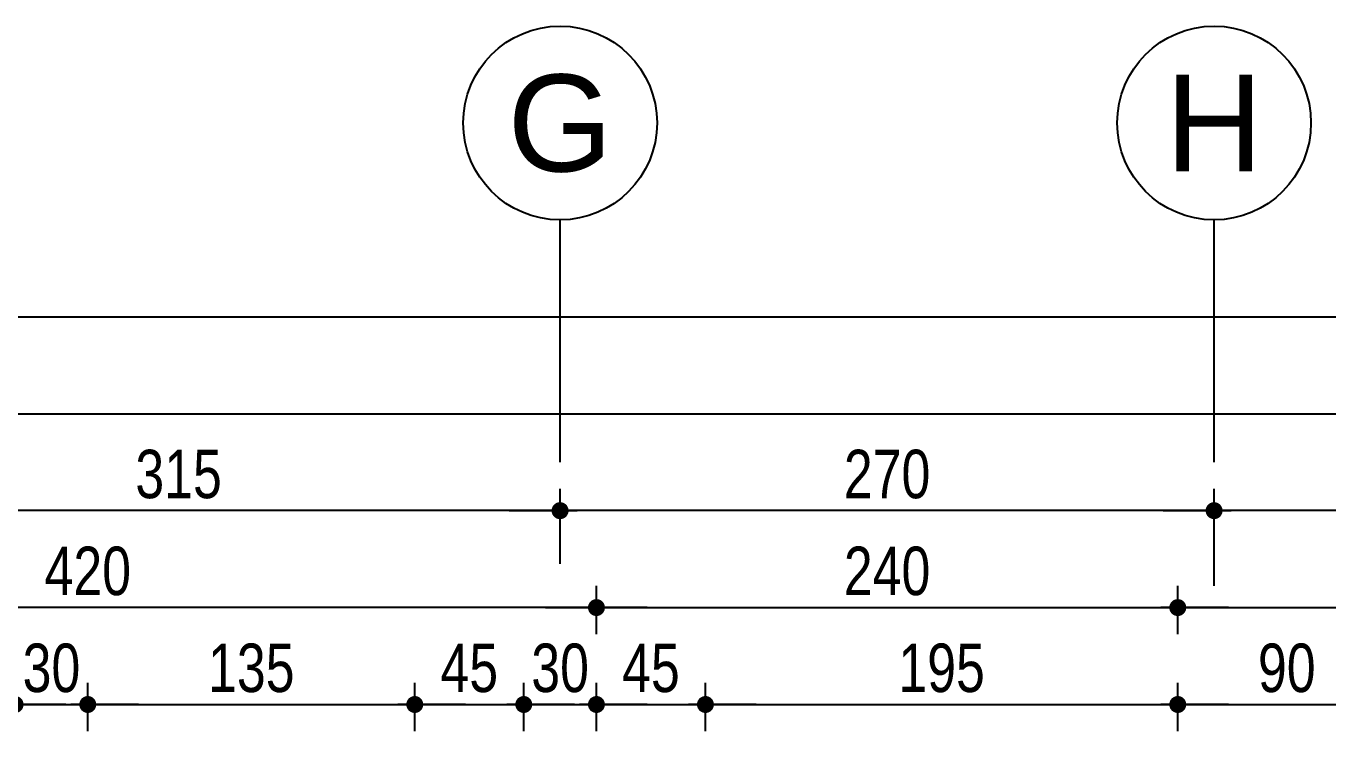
# Model space of a CAD drawing. Header units: millimetres. Extents: x 123626 to 686041, y 667 to 111893.
# Drawn here: x 272198.25 to 272203.63, y 686.38 to 689.38 of the extents above; entities that cross this region are included whole.
import ezdxf
from ezdxf.enums import TextEntityAlignment as Align

# ---------------------------------------------------------------- set-up
doc = ezdxf.new("R2010")
doc.units = ezdxf.units.MM
doc.layers.add('di', color=9, linetype='Continuous')
doc.layers.add('squar', color=255, linetype='Continuous')
doc.styles.add('Arial', font='arial.ttf', dxfattribs={"width": 0.8})
doc.styles.add('rmmg', font='rmmg.shx', dxfattribs={"width": 0.8})
doc.styles.add('ROMANT', font='romant__.ttf')
doc.dimstyles.new('1-100out', dxfattribs={"dimtxt": 0.25, "dimasz": 0.07, "dimexe": 0.09, "dimexo": 0.09, "dimgap": 0.05, "dimtad": 1, "dimdec": 4, "dimlfac": 100, "dimzin": 12, "dimdsep": 46, "dimtxsty": 'rmmg', "dimblk": 'DOT1', "dimcen": 0.09, "dimclrd": 256, "dimclre": 256, "dimclrt": 3, "dimazin": 0, "dimtfac": 1, "dimtdec": 4, "dimtmove": 1, "dimatfit": 3, "dimldrblk": 'DOT1', "dimfxl": 1, "dimtolj": 1, "dimtzin": 0, "dimarcsym": 0})

# ---------------------------------------------------------------- blocks, each defined once
blk = doc.blocks.new('DOT1')
at = {"color": 0, "linetype": 'ByBlock'}
blk.add_line((3, 0), (-1, 0), dxfattribs=at)
at = {"color": 0, "linetype": 'ByBlock', "const_width": 0.5}
blk.add_lwpolyline([(-0.25, 0, 1), (0.25, 0, 1)], format="xyb", close=True, dxfattribs=at)
blk = doc.blocks.new('*D23')
at = {"layer": 'Defpoints', "color": 0, "transparency": 16777216}
for p in [(52.1323, 25.2412), (52.1323, 24.9312), (29.7823, 24.8553)]:
    blk.add_point(p, dxfattribs=at)
at = {"layer": 'di', "color": 7, "lineweight": -2, "transparency": 16777216}
for p, q in [((29.7823, 24.9453), (29.7823, 25.3312)), ((52.1323, 25.0212), (52.1323, 25.3312)), ((29.8523, 25.2412), (52.0623, 25.2412))]:
    blk.add_line(p, q, dxfattribs=at)
at = {"layer": 'di', "color": 7, "lineweight": -2, "transparency": 16777216, "xscale": 0.07, "yscale": 0.07, "zscale": 0.07, "rotation": 180}
blk.add_blockref('DOT1', (29.7823, 25.2412), dxfattribs=at)
at = {"layer": 'di', "color": 7, "lineweight": -2, "transparency": 16777216, "xscale": 0.07, "yscale": 0.07, "zscale": 0.07}
blk.add_blockref('DOT1', (52.1323, 25.2412), dxfattribs=at)
at = {"layer": 'di', "color": 7, "transparency": 16777216, "insert": (40.3573, 25.3912), "char_height": 0.2, "attachment_point": 5, "style": 'rmmg'}
blk.add_mtext('\\A1;2235', dxfattribs=at)
blk = doc.blocks.new('*D24')
at = {"layer": 'Defpoints', "color": 0, "transparency": 16777216}
for p in [(51.9823, 24.8412), (51.9823, 24.6412), (29.9323, 24.2866)]:
    blk.add_point(p, dxfattribs=at)
at = {"layer": 'di', "color": 7, "lineweight": -2, "transparency": 16777216}
for p, q in [((29.9323, 24.3766), (29.9323, 24.9312)), ((51.9823, 24.7312), (51.9823, 24.9312)), ((30.0023, 24.8412), (51.9123, 24.8412))]:
    blk.add_line(p, q, dxfattribs=at)
at = {"layer": 'di', "color": 7, "lineweight": -2, "transparency": 16777216, "xscale": 0.07, "yscale": 0.07, "zscale": 0.07, "rotation": 180}
blk.add_blockref('DOT1', (29.9323, 24.8412), dxfattribs=at)
at = {"layer": 'di', "color": 7, "lineweight": -2, "transparency": 16777216, "xscale": 0.07, "yscale": 0.07, "zscale": 0.07}
blk.add_blockref('DOT1', (51.9823, 24.8412), dxfattribs=at)
at = {"layer": 'di', "color": 7, "transparency": 16777216, "insert": (40.3573, 24.9912), "char_height": 0.2, "attachment_point": 5, "style": 'rmmg'}
blk.add_mtext('\\A1;2205', dxfattribs=at)
blk = doc.blocks.new('*D29')
at = {"layer": 'Defpoints', "color": 0, "transparency": 16777216}
for p in [(50.9323, 24.0412), (47.1823, 23.8412), (50.9323, 23.8412)]:
    blk.add_point(p, dxfattribs=at)
at = {"layer": 'di', "color": 7, "lineweight": -2, "transparency": 16777216}
for p, q in [((47.1823, 23.9312), (47.1823, 24.1312)), ((50.9323, 23.9312), (50.9323, 24.1312)), ((47.2523, 24.0412), (50.8623, 24.0412))]:
    blk.add_line(p, q, dxfattribs=at)
at = {"layer": 'di', "color": 7, "lineweight": -2, "transparency": 16777216, "xscale": 0.07, "yscale": 0.07, "zscale": 0.07, "rotation": 180}
blk.add_blockref('DOT1', (47.1823, 24.0412), dxfattribs=at)
at = {"layer": 'di', "color": 7, "lineweight": -2, "transparency": 16777216, "xscale": 0.07, "yscale": 0.07, "zscale": 0.07}
blk.add_blockref('DOT1', (50.9323, 24.0412), dxfattribs=at)
at = {"layer": 'di', "color": 7, "transparency": 16777216, "insert": (49.0573, 24.1912), "char_height": 0.2, "attachment_point": 5, "style": 'rmmg'}
blk.add_mtext('\\A1;375', dxfattribs=at)
blk = doc.blocks.new('*D30')
at = {"layer": 'Defpoints', "color": 0, "transparency": 16777216}
for p in [(44.6323, 24.4412), (44.6323, 24.1312), (47.3323, 24.0412)]:
    blk.add_point(p, dxfattribs=at)
at = {"layer": 'di', "color": 7, "lineweight": -2, "transparency": 16777216}
for p, q in [((44.6323, 24.2212), (44.6323, 24.5312)), ((47.3323, 24.1312), (47.3323, 24.5312)), ((47.2623, 24.4412), (44.7023, 24.4412))]:
    blk.add_line(p, q, dxfattribs=at)
at = {"layer": 'di', "color": 7, "lineweight": -2, "transparency": 16777216, "xscale": 0.07, "yscale": 0.07, "zscale": 0.07, "rotation": 180}
blk.add_blockref('DOT1', (44.6323, 24.4412), dxfattribs=at)
at = {"layer": 'di', "color": 7, "lineweight": -2, "transparency": 16777216, "xscale": 0.07, "yscale": 0.07, "zscale": 0.07}
blk.add_blockref('DOT1', (47.3323, 24.4412), dxfattribs=at)
at = {"layer": 'di', "color": 7, "transparency": 16777216, "insert": (45.9823, 24.5912), "char_height": 0.2, "attachment_point": 5, "style": 'rmmg'}
blk.add_mtext('\\A1;270', dxfattribs=at)
blk = doc.blocks.new('*D31')
at = {"layer": 'Defpoints', "color": 0, "transparency": 16777216}
for p in [(47.3323, 24.4412), (47.3323, 24.1312), (50.7823, 24.0412)]:
    blk.add_point(p, dxfattribs=at)
at = {"layer": 'di', "color": 7, "lineweight": -2, "transparency": 16777216}
for p, q in [((47.3323, 24.2212), (47.3323, 24.5312)), ((50.7823, 24.1312), (50.7823, 24.5312)), ((50.7123, 24.4412), (47.4023, 24.4412))]:
    blk.add_line(p, q, dxfattribs=at)
at = {"layer": 'di', "color": 7, "lineweight": -2, "transparency": 16777216, "xscale": 0.07, "yscale": 0.07, "zscale": 0.07, "rotation": 180}
blk.add_blockref('DOT1', (47.3323, 24.4412), dxfattribs=at)
at = {"layer": 'di', "color": 7, "lineweight": -2, "transparency": 16777216, "xscale": 0.07, "yscale": 0.07, "zscale": 0.07}
blk.add_blockref('DOT1', (50.7823, 24.4412), dxfattribs=at)
at = {"layer": 'di', "color": 7, "transparency": 16777216, "insert": (49.0573, 24.5912), "char_height": 0.2, "attachment_point": 5, "style": 'rmmg'}
blk.add_mtext('\\A1;345', dxfattribs=at)
blk = doc.blocks.new('*D38')
at = {"layer": 'Defpoints', "color": 0, "transparency": 16777216}
for p in [(41.4823, 24.4412), (41.4823, 24.4412), (44.632, 24.4412)]:
    blk.add_point(p, dxfattribs=at)
at = {"layer": 'di', "color": 7, "lineweight": -2, "transparency": 16777216}
blk.add_line((44.562, 24.4412), (41.5523, 24.4412), dxfattribs=at)
at = {"layer": 'di', "color": 7, "lineweight": -2, "transparency": 16777216, "xscale": 0.07, "yscale": 0.07, "zscale": 0.07, "rotation": 180}
blk.add_blockref('DOT1', (41.4823, 24.4412), dxfattribs=at)
at = {"layer": 'di', "color": 7, "lineweight": -2, "transparency": 16777216, "xscale": 0.07, "yscale": 0.07, "zscale": 0.07}
blk.add_blockref('DOT1', (44.632, 24.4412), dxfattribs=at)
at = {"layer": 'di', "color": 7, "transparency": 16777216, "insert": (43.0572, 24.5912), "char_height": 0.2, "attachment_point": 5, "style": 'rmmg'}
blk.add_mtext('\\A1;315', dxfattribs=at)
blk = doc.blocks.new('*D40')
at = {"layer": 'Defpoints', "color": 0, "transparency": 16777216}
for p in [(40.5823, 24.0412), (40.5823, 23.8412), (44.7823, 23.8412)]:
    blk.add_point(p, dxfattribs=at)
at = {"layer": 'di', "color": 7, "lineweight": -2, "transparency": 16777216}
for p, q in [((40.5823, 23.9312), (40.5823, 24.1312)), ((44.7823, 23.9312), (44.7823, 24.1312)), ((44.7123, 24.0412), (40.6523, 24.0412))]:
    blk.add_line(p, q, dxfattribs=at)
at = {"layer": 'di', "color": 7, "lineweight": -2, "transparency": 16777216, "xscale": 0.07, "yscale": 0.07, "zscale": 0.07, "rotation": 180}
blk.add_blockref('DOT1', (40.5823, 24.0412), dxfattribs=at)
at = {"layer": 'di', "color": 7, "lineweight": -2, "transparency": 16777216, "xscale": 0.07, "yscale": 0.07, "zscale": 0.07}
blk.add_blockref('DOT1', (44.7823, 24.0412), dxfattribs=at)
at = {"layer": 'di', "color": 7, "transparency": 16777216, "insert": (42.6823, 24.1912), "char_height": 0.2, "attachment_point": 5, "style": 'rmmg'}
blk.add_mtext('\\A1;420', dxfattribs=at)
blk = doc.blocks.new('*D41')
at = {"layer": 'Defpoints', "color": 0, "transparency": 16777216}
for p in [(47.1823, 24.0412), (44.7823, 23.8412), (47.1823, 23.8412)]:
    blk.add_point(p, dxfattribs=at)
at = {"layer": 'di', "color": 7, "lineweight": -2, "transparency": 16777216}
for p, q in [((44.7823, 23.9312), (44.7823, 24.1312)), ((47.1823, 23.9312), (47.1823, 24.1312)), ((44.8523, 24.0412), (47.1123, 24.0412))]:
    blk.add_line(p, q, dxfattribs=at)
at = {"layer": 'di', "color": 7, "lineweight": -2, "transparency": 16777216, "xscale": 0.07, "yscale": 0.07, "zscale": 0.07, "rotation": 180}
blk.add_blockref('DOT1', (44.7823, 24.0412), dxfattribs=at)
at = {"layer": 'di', "color": 7, "lineweight": -2, "transparency": 16777216, "xscale": 0.07, "yscale": 0.07, "zscale": 0.07}
blk.add_blockref('DOT1', (47.1823, 24.0412), dxfattribs=at)
at = {"layer": 'di', "color": 7, "transparency": 16777216, "insert": (45.9823, 24.1912), "char_height": 0.2, "attachment_point": 5, "style": 'rmmg'}
blk.add_mtext('\\A1;240', dxfattribs=at)
blk = doc.blocks.new('*D58')
at = {"layer": 'Defpoints', "color": 0, "transparency": 16777216}
for p in [(42.3823, 23.6412), (41.0323, 23.4412), (42.3823, 23.4412)]:
    blk.add_point(p, dxfattribs=at)
at = {"layer": 'di', "color": 7, "lineweight": -2, "transparency": 16777216}
for p, q in [((41.0323, 23.5312), (41.0323, 23.7312)), ((42.3823, 23.5312), (42.3823, 23.7312)), ((41.1023, 23.6412), (42.3123, 23.6412))]:
    blk.add_line(p, q, dxfattribs=at)
at = {"layer": 'di', "color": 7, "lineweight": -2, "transparency": 16777216, "xscale": 0.07, "yscale": 0.07, "zscale": 0.07, "rotation": 180}
blk.add_blockref('DOT1', (41.0323, 23.6412), dxfattribs=at)
at = {"layer": 'di', "color": 7, "lineweight": -2, "transparency": 16777216, "xscale": 0.07, "yscale": 0.07, "zscale": 0.07}
blk.add_blockref('DOT1', (42.3823, 23.6412), dxfattribs=at)
at = {"layer": 'di', "color": 7, "transparency": 16777216, "insert": (41.7073, 23.7912), "char_height": 0.2, "attachment_point": 5, "style": 'rmmg'}
blk.add_mtext('\\A1;135', dxfattribs=at)
blk = doc.blocks.new('*D59')
at = {"layer": 'Defpoints', "color": 0, "transparency": 16777216}
for p in [(42.6823, 23.6412), (42.3823, 23.4412), (42.6823, 23.4412)]:
    blk.add_point(p, dxfattribs=at)
at = {"layer": 'di', "color": 7, "lineweight": -2, "transparency": 16777216}
for p, q in [((42.3823, 23.5312), (42.3823, 23.7312)), ((42.6823, 23.5312), (42.6823, 23.7312)), ((42.4523, 23.6412), (42.6123, 23.6412))]:
    blk.add_line(p, q, dxfattribs=at)
at = {"layer": 'di', "color": 7, "lineweight": -2, "transparency": 16777216, "xscale": 0.07, "yscale": 0.07, "zscale": 0.07, "rotation": 180}
blk.add_blockref('DOT1', (42.3823, 23.6412), dxfattribs=at)
at = {"layer": 'di', "color": 7, "lineweight": -2, "transparency": 16777216, "xscale": 0.07, "yscale": 0.07, "zscale": 0.07}
blk.add_blockref('DOT1', (42.6823, 23.6412), dxfattribs=at)
at = {"layer": 'di', "color": 7, "transparency": 16777216, "insert": (42.5323, 23.7912), "char_height": 0.2, "attachment_point": 5, "style": 'rmmg'}
blk.add_mtext('\\A1;30', dxfattribs=at)
blk = doc.blocks.new('*D60')
at = {"layer": 'Defpoints', "color": 0, "transparency": 16777216}
for p in [(44.0323, 23.6412), (42.6823, 23.4412), (44.0323, 23.4412)]:
    blk.add_point(p, dxfattribs=at)
at = {"layer": 'di', "color": 7, "lineweight": -2, "transparency": 16777216}
for p, q in [((42.6823, 23.5312), (42.6823, 23.7312)), ((44.0323, 23.5312), (44.0323, 23.7312)), ((42.7523, 23.6412), (43.9623, 23.6412))]:
    blk.add_line(p, q, dxfattribs=at)
at = {"layer": 'di', "color": 7, "lineweight": -2, "transparency": 16777216, "xscale": 0.07, "yscale": 0.07, "zscale": 0.07, "rotation": 180}
blk.add_blockref('DOT1', (42.6823, 23.6412), dxfattribs=at)
at = {"layer": 'di', "color": 7, "lineweight": -2, "transparency": 16777216, "xscale": 0.07, "yscale": 0.07, "zscale": 0.07}
blk.add_blockref('DOT1', (44.0323, 23.6412), dxfattribs=at)
at = {"layer": 'di', "color": 7, "transparency": 16777216, "insert": (43.3573, 23.7912), "char_height": 0.2, "attachment_point": 5, "style": 'rmmg'}
blk.add_mtext('\\A1;135', dxfattribs=at)
blk = doc.blocks.new('*D61')
at = {"layer": 'Defpoints', "color": 0, "transparency": 16777216}
for p in [(44.4823, 23.6412), (44.0323, 23.4412), (44.4823, 23.4412)]:
    blk.add_point(p, dxfattribs=at)
at = {"layer": 'di', "color": 7, "lineweight": -2, "transparency": 16777216}
for p, q in [((44.0323, 23.5312), (44.0323, 23.7312)), ((44.4823, 23.5312), (44.4823, 23.7312)), ((44.1023, 23.6412), (44.4123, 23.6412))]:
    blk.add_line(p, q, dxfattribs=at)
at = {"layer": 'di', "color": 7, "lineweight": -2, "transparency": 16777216, "xscale": 0.07, "yscale": 0.07, "zscale": 0.07, "rotation": 180}
blk.add_blockref('DOT1', (44.0323, 23.6412), dxfattribs=at)
at = {"layer": 'di', "color": 7, "lineweight": -2, "transparency": 16777216, "xscale": 0.07, "yscale": 0.07, "zscale": 0.07}
blk.add_blockref('DOT1', (44.4823, 23.6412), dxfattribs=at)
at = {"layer": 'di', "color": 7, "transparency": 16777216, "insert": (44.2573, 23.7912), "char_height": 0.2, "attachment_point": 5, "style": 'rmmg'}
blk.add_mtext('\\A1;45', dxfattribs=at)
blk = doc.blocks.new('*D62')
at = {"layer": 'Defpoints', "color": 0, "transparency": 16777216}
for p in [(44.7823, 23.6412), (44.4823, 23.4412), (44.7823, 23.4412)]:
    blk.add_point(p, dxfattribs=at)
at = {"layer": 'di', "color": 7, "lineweight": -2, "transparency": 16777216}
for p, q in [((44.4823, 23.5312), (44.4823, 23.7312)), ((44.7823, 23.5312), (44.7823, 23.7312)), ((44.5523, 23.6412), (44.7123, 23.6412))]:
    blk.add_line(p, q, dxfattribs=at)
at = {"layer": 'di', "color": 7, "lineweight": -2, "transparency": 16777216, "xscale": 0.07, "yscale": 0.07, "zscale": 0.07, "rotation": 180}
blk.add_blockref('DOT1', (44.4823, 23.6412), dxfattribs=at)
at = {"layer": 'di', "color": 7, "lineweight": -2, "transparency": 16777216, "xscale": 0.07, "yscale": 0.07, "zscale": 0.07}
blk.add_blockref('DOT1', (44.7823, 23.6412), dxfattribs=at)
at = {"layer": 'di', "color": 7, "transparency": 16777216, "insert": (44.6323, 23.7912), "char_height": 0.2, "attachment_point": 5, "style": 'rmmg'}
blk.add_mtext('\\A1;30', dxfattribs=at)
blk = doc.blocks.new('*D63')
at = {"layer": 'Defpoints', "color": 0, "transparency": 16777216}
for p in [(45.2323, 23.6412), (44.7823, 23.4412), (45.2323, 23.4412)]:
    blk.add_point(p, dxfattribs=at)
at = {"layer": 'di', "color": 7, "lineweight": -2, "transparency": 16777216}
for p, q in [((44.7823, 23.5312), (44.7823, 23.7312)), ((45.2323, 23.5312), (45.2323, 23.7312)), ((44.8523, 23.6412), (45.1623, 23.6412))]:
    blk.add_line(p, q, dxfattribs=at)
at = {"layer": 'di', "color": 7, "lineweight": -2, "transparency": 16777216, "xscale": 0.07, "yscale": 0.07, "zscale": 0.07, "rotation": 180}
blk.add_blockref('DOT1', (44.7823, 23.6412), dxfattribs=at)
at = {"layer": 'di', "color": 7, "lineweight": -2, "transparency": 16777216, "xscale": 0.07, "yscale": 0.07, "zscale": 0.07}
blk.add_blockref('DOT1', (45.2323, 23.6412), dxfattribs=at)
at = {"layer": 'di', "color": 7, "transparency": 16777216, "insert": (45.0073, 23.7912), "char_height": 0.2, "attachment_point": 5, "style": 'rmmg'}
blk.add_mtext('\\A1;45', dxfattribs=at)
blk = doc.blocks.new('*D64')
at = {"layer": 'Defpoints', "color": 0, "transparency": 16777216}
for p in [(47.1823, 23.6412), (45.2323, 23.4412), (47.1823, 23.4412)]:
    blk.add_point(p, dxfattribs=at)
at = {"layer": 'di', "color": 7, "lineweight": -2, "transparency": 16777216}
for p, q in [((45.2323, 23.5312), (45.2323, 23.7312)), ((47.1823, 23.5312), (47.1823, 23.7312)), ((45.3023, 23.6412), (47.1123, 23.6412))]:
    blk.add_line(p, q, dxfattribs=at)
at = {"layer": 'di', "color": 7, "lineweight": -2, "transparency": 16777216, "xscale": 0.07, "yscale": 0.07, "zscale": 0.07, "rotation": 180}
blk.add_blockref('DOT1', (45.2323, 23.6412), dxfattribs=at)
at = {"layer": 'di', "color": 7, "lineweight": -2, "transparency": 16777216, "xscale": 0.07, "yscale": 0.07, "zscale": 0.07}
blk.add_blockref('DOT1', (47.1823, 23.6412), dxfattribs=at)
at = {"layer": 'di', "color": 7, "transparency": 16777216, "insert": (46.2073, 23.7912), "char_height": 0.2, "attachment_point": 5, "style": 'rmmg'}
blk.add_mtext('\\A1;195', dxfattribs=at)
blk = doc.blocks.new('*D65')
at = {"layer": 'Defpoints', "color": 0, "transparency": 16777216}
for p in [(48.0823, 23.6412), (47.1823, 23.4412), (48.0823, 23.4412)]:
    blk.add_point(p, dxfattribs=at)
at = {"layer": 'di', "color": 7, "lineweight": -2, "transparency": 16777216}
for p, q in [((47.1823, 23.5312), (47.1823, 23.7312)), ((48.0823, 23.5312), (48.0823, 23.7312)), ((47.2523, 23.6412), (48.0123, 23.6412))]:
    blk.add_line(p, q, dxfattribs=at)
at = {"layer": 'di', "color": 7, "lineweight": -2, "transparency": 16777216, "xscale": 0.07, "yscale": 0.07, "zscale": 0.07, "rotation": 180}
blk.add_blockref('DOT1', (47.1823, 23.6412), dxfattribs=at)
at = {"layer": 'di', "color": 7, "lineweight": -2, "transparency": 16777216, "xscale": 0.07, "yscale": 0.07, "zscale": 0.07}
blk.add_blockref('DOT1', (48.0823, 23.6412), dxfattribs=at)
at = {"layer": 'di', "color": 7, "transparency": 16777216, "insert": (47.6323, 23.7912), "char_height": 0.2, "attachment_point": 5, "style": 'rmmg'}
blk.add_mtext('\\A1;90', dxfattribs=at)
blk = doc.blocks.new('A$C95c94d28')
at = {"layer": 'di', "color": 7}
for p, q in [((19.4397388, 20.8694777), (19.4397388, 21.8694777)), ((22.1397388, 20.8694777), (22.1397388, 21.8694777))]:
    blk.add_line(p, q, dxfattribs=at)
for centre in [(19.4397388, 22.2694777), (22.1397388, 22.2694777)]:
    blk.add_circle(centre, 0.4, dxfattribs=at)
at = {"layer": 'di', "color": 7, "style": 'Arial'}
for s, p in [('G', (19.4397388, 22.2694777)), ('H', (22.1397388, 22.2694777))]:
    blk.add_text(s, height=0.4, dxfattribs=at).set_placement(p, align=Align.MIDDLE)
at = {"layer": 'di', "color": 7, "style": 'ROMANT'}
for tag, p in [('2', (12.1123529, 18.9748106)), ('6', (3.5669013, 18.9207327)), ('4', (3.5053716, 12.0209554)), ('3', (28.7595521, 9.2844318)), ('5', (3.5926433, 1.8921334)), ('1', (12.1132789, 1.7057643))]:
    blk.add_attdef(tag, text='', height=0.168, dxfattribs=at).set_placement(p, align=Align.MIDDLE)
at = {"layer": 'di', "color": 7, "style": 'Arial', "flags": 4}
for tag, height, p in [('B', 0.272, (23.9870422, 18.9086553)), ('A', 0.32, (3.4885658, 10.710322)), ('A', 0.32, (28.571656, 10.710322)), ('B', 0.272, (23.9870422, 2.2506165))]:
    blk.add_attdef(tag, text='', height=height, dxfattribs=at).set_placement(p, align=Align.MIDDLE_CENTER)
at = {"layer": 'di', "color": 7}
for base, p1, p2, picture, middle in [((26.9397388, 21.4694777), (4.5897388, 21.0835498), (26.9397388, 21.1594777), '*D23', (15.1647388, 21.4694777)), ((26.7897388, 21.0694777), (4.7397388, 20.514876), (26.7897388, 20.8694777), '*D24', (15.1647388, 21.0694777)), ((17.4897388, 19.8694777), (17.1897388, 19.6694777), (17.4897388, 19.6694777), '*D59', (17.3397388, 19.8694777)), ((19.5897388, 19.8694777), (19.2897388, 19.6694777), (19.5897388, 19.6694777), '*D62', (19.4397388, 19.8694777))]:
    dim = blk.add_linear_dim(base=base, p1=p1, p2=p2, dimstyle='1-100out', override={"dimtxt": 0.2, "dimclrd": 7, "dimclre": 7, "dimclrt": 7}, dxfattribs=at)
    dim.commit()
    dim.dimension.update_dxf_attribs({"geometry": picture, "text_midpoint": middle, "dimtype": 128, "insert": (-25.1925901, -3.7717313)})
dim = blk.add_linear_dim(base=(16.2897388, 20.6694777), p1=(19.4394289, 20.6694777), p2=(16.2897388, 20.6694777), text='315', dimstyle='1-100out', override={"dimtxt": 0.2, "dimclrd": 7, "dimclre": 7, "dimclrt": 7}, dxfattribs=at)
dim.commit()
dim.dimension.update_dxf_attribs({"geometry": '*D38', "text_midpoint": (17.8645838, 20.6694777), "dimtype": 128, "insert": (-25.1925901, -3.7717313)})
for base, p1, p2, picture, middle in [((19.4397388, 20.6694777), (22.1397388, 20.2694924), (19.4397388, 20.3594924), '*D30', (20.7897388, 20.8194777)), ((22.1397388, 20.6694777), (25.5897388, 20.2694924), (22.1397388, 20.3594924), '*D31', (23.8647388, 20.8194777))]:
    dim = blk.add_linear_dim(base=base, p1=p1, p2=p2, angle=180, dimstyle='1-100out', override={"dimtxt": 0.2, "dimclrd": 7, "dimclre": 7, "dimclrt": 7}, dxfattribs=at)
    dim.commit()
    dim.dimension.update_dxf_attribs({"geometry": picture, "text_midpoint": middle, "insert": (-25.1925901, -3.7717313)})
dim = blk.add_linear_dim(base=(15.3897388, 20.2694777), p1=(19.5897388, 20.0694777), p2=(15.3897388, 20.0694777), angle=180, dimstyle='1-100out', override={"dimtxt": 0.2, "dimclrd": 7, "dimclre": 7, "dimclrt": 7}, dxfattribs=at)
dim.commit()
dim.dimension.update_dxf_attribs({"geometry": '*D40', "text_midpoint": (17.4897388, 20.2694777), "dimtype": 128, "insert": (-25.1925901, -3.7717313)})
for base, p1, p2, picture, middle in [((21.9897388, 20.2694777), (19.5897388, 20.0694777), (21.9897388, 20.0694777), '*D41', (20.7897388, 20.4194777)), ((25.7397388, 20.2694777), (21.9897388, 20.0694777), (25.7397388, 20.0694777), '*D29', (23.8647388, 20.4194777)), ((17.1897388, 19.8694777), (15.8397388, 19.6694777), (17.1897388, 19.6694777), '*D58', (16.5147388, 20.0194777)), ((18.8397388, 19.8694777), (17.4897388, 19.6694777), (18.8397388, 19.6694777), '*D60', (18.1647388, 20.0194777)), ((19.2897388, 19.8694777), (18.8397388, 19.6694777), (19.2897388, 19.6694777), '*D61', (19.0647388, 20.0194777)), ((20.0397388, 19.8694777), (19.5897388, 19.6694777), (20.0397388, 19.6694777), '*D63', (19.8147388, 20.0194777)), ((21.9897388, 19.8694777), (20.0397388, 19.6694777), (21.9897388, 19.6694777), '*D64', (21.0147388, 20.0194777)), ((22.8897388, 19.8694777), (21.9897388, 19.6694777), (22.8897388, 19.6694777), '*D65', (22.4397388, 20.0194777))]:
    dim = blk.add_linear_dim(base=base, p1=p1, p2=p2, dimstyle='1-100out', override={"dimtxt": 0.2, "dimclrd": 7, "dimclre": 7, "dimclrt": 7}, dxfattribs=at)
    dim.commit()
    dim.dimension.update_dxf_attribs({"geometry": picture, "text_midpoint": middle, "insert": (-25.1925901, -3.7717313)})

msp = doc.modelspace()

# ---------------------------------------------------------------- block references
at = {"layer": 'squar'}
msp.add_blockref('A$C95c94d28', (272181.0189, 666.7065), dxfattribs=at)

doc.saveas('drawing.dxf')
